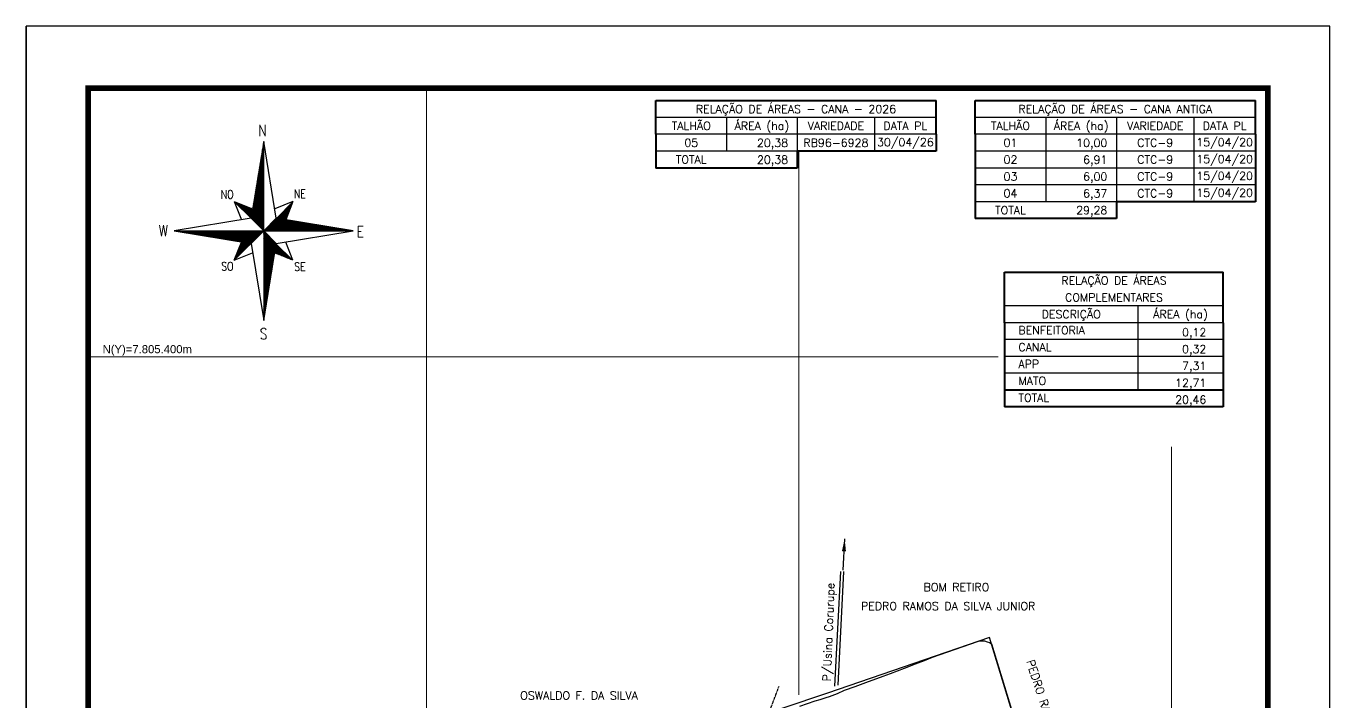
# Model space of a CAD drawing. Header units: millimetres. Extents: x 732555 to 734655, y 7802962 to 7805932.
# Drawn here: x 732555 to 734655, y 7804844 to 7805932 of the extents above; entities that cross this region are included whole.
import ezdxf
from ezdxf.enums import TextEntityAlignment as Align

# ---------------------------------------------------------------- set-up
doc = ezdxf.new("R2010")
doc.units = ezdxf.units.MM
doc.linetypes.add('ACANSTGB', pattern=[0.354331, 0.15748, -0.03937, 0.03937, -0.03937, 0.03937, -0.03937])
doc.linetypes.add('LIN0', pattern=[0])
for name, color, linetype in [('0114000267', 1, 'Continuous'), ('0114000267005', 5, 'Continuous'), ('ESTRADA', 7, 'Continuous'), ('MARGEM', 5, 'Continuous'), ('QUADRO_DE_AREAS_CANA_2026', 7, 'Continuous'), ('QUADRO_DE_AREAS_CANA_ANTIGA', 7, 'Continuous'), ('QUADRO_DE_AREAS_COMPLEMENTARES', 7, 'Continuous'), ('REDE DE LUZ', 6, 'Continuous'), ('SETA_NORTE', 3, 'Continuous'), ('TEXTO', 7, 'Continuous'), ('TEXTO CONFRONTANTES', 7, 'Continuous')]:
    doc.layers.add(name, color=color, linetype=linetype)
doc.layers.add('MALHA', color=8, linetype='Continuous', lineweight=9)
doc.layers.add('TEXTO_DIVERSOS', color=7, linetype='Continuous', lineweight=5)
doc.styles.add('ROMANS', font='romans', dxfattribs={"width": 0.75})
doc.styles.add('Simplex', font='simplex.shx')
doc.styles.get("Standard").update_dxf_attribs({"font": 'arial.ttf'})
doc.dimstyles.new('ISO-25', dxfattribs={"dimtxt": 2.5, "dimasz": 2.5, "dimexe": 1.25, "dimexo": 0.625, "dimtad": 1, "dimtxsty": 'Standard', "dimcen": 2.5, "dimadec": 0, "dimazin": 0, "dimtfac": 1, "dimtmove": 0, "dimatfit": 3, "dimfxl": 1, "dimarcsym": 0})

# ---------------------------------------------------------------- blocks, each defined once
blk = doc.blocks.new('A$C309442C0')
at = {"layer": 'SETA_NORTE', "linetype": 'Continuous'}
h = blk.add_hatch(dxfattribs=at)
h.set_pattern_fill('ANSI31', color=256, scale=0.1375, angle=-90, style=0)
h.set_pattern_definition([(315, (-215853.3434, 13873.16845), (0.3086963042, 0.3086963042), [])])
h.paths.add_polyline_path([(73.5, 97.4), (74.7, 104.9), (60, 110.8)])
h = blk.add_hatch(dxfattribs=at)
h.set_pattern_fill('ANSI31', color=256, scale=0.1375, angle=180, style=0)
h.set_pattern_definition([(225, (13869.59828, 216024.21475), (0.3086963042, -0.3086963042), [])])
h.paths.add_polyline_path([(93.8, 97.4), (101.4, 96.2), (107.3, 110.8)])
h = blk.add_hatch(dxfattribs=at)
h.set_pattern_fill('ANSI31', color=256, scale=0.1375, style=0)
h.set_pattern_definition([(45, (-13702.2971, -215849.77324), (-0.3086963042, 0.3086963042), [])])
h.paths.add_polyline_path([(73.5, 77), (65.9, 78.3), (60, 63.6)])
h = blk.add_hatch(dxfattribs=at)
h.set_pattern_fill('ANSI31', color=256, scale=0.1375, angle=90, style=0)
h.set_pattern_definition([(135, (216020.6446, -13698.72693), (-0.3086963042, -0.3086963042), [])])
h.paths.add_polyline_path([(93.8, 77), (92.6, 69.5), (107.3, 63.6)])
for p, q in [((83.4, 157.5), (83.7, 157.8)), ((83.5, 158.3), (83.7, 158.4)), ((83.6, 159), (83.7, 159.1)), ((81.3, 145.3), (83.7, 147.6)), ((81.5, 146.1), (83.7, 148.2)), ((81.6, 146.8), (83.7, 148.9)), ((81.7, 147.6), (83.7, 149.5)), ((81.8, 148.3), (83.7, 150.1)), ((82, 149.1), (83.7, 150.8)), ((82.1, 149.9), (83.7, 151.4)), ((82.2, 150.6), (83.7, 152.1)), ((82.3, 151.4), (83.7, 152.7)), ((82.5, 152.2), (83.7, 153.3)), ((82.6, 152.9), (83.7, 154)), ((82.7, 153.7), (83.7, 154.6)), ((82.9, 154.4), (83.7, 155.2)), ((83, 155.2), (83.7, 155.9)), ((83.1, 156), (83.7, 156.5)), ((83.2, 156.7), (83.7, 157.2)), ((79.2, 132.3), (83.7, 136.8)), ((79.3, 133.1), (83.7, 137.4)), ((79.5, 133.8), (83.7, 138)), ((79.6, 134.6), (83.7, 138.7)), ((79.7, 135.4), (83.7, 139.3)), ((79.8, 136.1), (83.7, 140)), ((80, 136.9), (83.7, 140.6)), ((80.1, 137.7), (83.7, 141.2)), ((80.2, 138.4), (83.7, 141.9)), ((80.3, 139.2), (83.7, 142.5)), ((80.5, 139.9), (83.7, 143.1)), ((80.6, 140.7), (83.7, 143.8)), ((80.7, 141.5), (83.7, 144.4)), ((80.8, 142.2), (83.7, 145)), ((81, 143), (83.7, 145.7)), ((81.1, 143.8), (83.7, 146.3)), ((81.2, 144.5), (83.7, 147)), ((77.2, 120.1), (83.7, 126.6)), ((77.3, 120.9), (83.7, 127.2)), ((77.4, 121.6), (83.7, 127.8)), ((77.6, 122.4), (83.7, 128.5)), ((77.7, 123.2), (83.7, 129.1)), ((77.8, 123.9), (83.7, 129.8)), ((78, 124.7), (83.7, 130.4)), ((78.1, 125.5), (83.7, 131)), ((78.2, 126.2), (83.7, 131.7)), ((78.3, 127), (83.7, 132.3)), ((78.5, 127.7), (83.7, 132.9)), ((78.6, 128.5), (83.7, 133.6)), ((78.7, 129.3), (83.7, 134.2)), ((78.8, 130), (83.7, 134.9)), ((79, 130.8), (83.7, 135.5)), ((79.1, 131.6), (83.7, 136.1)), ((75.1, 107.2), (83.7, 115.7)), ((75.2, 107.9), (83.7, 116.4)), ((75.3, 108.7), (83.7, 117)), ((75.4, 109.4), (83.7, 117.7)), ((75.6, 110.2), (83.7, 118.3)), ((75.7, 111), (83.7, 118.9)), ((75.8, 111.7), (83.7, 119.6)), ((75.9, 112.5), (83.7, 120.2)), ((76.1, 113.3), (83.7, 120.8)), ((76.2, 114), (83.7, 121.5)), ((76.3, 114.8), (83.7, 122.1)), ((76.4, 115.5), (83.7, 122.8)), ((76.6, 116.3), (83.7, 123.4)), ((76.7, 117.1), (83.7, 124)), ((76.8, 117.8), (83.7, 124.7)), ((76.9, 118.6), (83.7, 125.3)), ((77.1, 119.4), (83.7, 125.9)), ((60, 110.8), (74.7, 104.9)), ((60, 110.8), (65.9, 96.2)), ((73.5, 97.3), (83.7, 107.5)), ((73.6, 98), (83.7, 108.1)), ((73.7, 98.8), (83.7, 108.7)), ((73.8, 99.5), (83.7, 109.4)), ((73.8, 97), (83.7, 106.8)), ((73.9, 100.3), (83.7, 110)), ((74.1, 101.1), (83.7, 110.6)), ((74.2, 101.8), (83.7, 111.3)), ((74.2, 96.7), (83.7, 106.2)), ((74.3, 102.6), (83.7, 111.9)), ((74.4, 103.3), (83.7, 112.6)), ((74.5, 96.4), (83.7, 105.6)), ((74.6, 104.1), (83.7, 113.2)), ((74.7, 104.9), (83.7, 113.8)), ((74.8, 105.6), (83.7, 114.5)), ((74.9, 106.4), (83.7, 115.1)), ((107.3, 110.8), (92.6, 104.9)), ((107.3, 110.8), (101.4, 96.2)), ((74.8, 96.1), (83.7, 104.9)), ((75.1, 95.7), (83.7, 104.3)), ((75.4, 95.4), (83.7, 103.6)), ((75.8, 95.1), (83.7, 103)), ((76.1, 94.8), (83.7, 102.4)), ((76.4, 94.5), (83.7, 101.7)), ((76.7, 94.2), (83.7, 101.1)), ((77, 93.8), (83.7, 100.5)), ((77.4, 93.5), (83.7, 99.8)), ((77.7, 93.2), (83.7, 99.2)), ((78, 92.9), (83.7, 98.5)), ((78.3, 92.6), (83.7, 97.9)), ((78.6, 92.2), (83.7, 97.3)), ((78.9, 91.9), (83.7, 96.6)), ((79.3, 91.6), (83.7, 96)), ((79.6, 91.3), (83.7, 95.4)), ((79.9, 91), (83.7, 94.7)), ((83.8, 87.2), (94, 97.4)), ((84.4, 87.2), (94.5, 97.3)), ((85.1, 87.2), (95.1, 97.2)), ((85.7, 87.2), (95.6, 97.1)), ((86.3, 87.2), (96.2, 97)), ((87, 87.2), (96.7, 96.9)), ((87.6, 87.2), (97.2, 96.9)), ((88.3, 87.2), (97.8, 96.8)), ((88.9, 87.2), (98.3, 96.7)), ((89.5, 87.2), (98.9, 96.6)), ((90.2, 87.2), (99.4, 96.5)), ((90.8, 87.2), (100, 96.4)), ((91.4, 87.2), (100.5, 96.3)), ((92.1, 87.2), (101.1, 96.2)), ((92.7, 87.2), (101.6, 96.1)), ((93.4, 87.2), (102.2, 96)), ((94, 87.2), (102.7, 96)), ((94.6, 87.2), (103.3, 95.9)), ((95.3, 87.2), (103.8, 95.8)), ((95.9, 87.2), (104.4, 95.7)), ((96.5, 87.2), (104.9, 95.6)), ((97.2, 87.2), (105.5, 95.5)), ((97.8, 87.2), (106, 95.4)), ((98.4, 87.2), (106.5, 95.3)), ((99.1, 87.2), (107.1, 95.2)), ((99.7, 87.2), (107.6, 95.1)), ((100.4, 87.2), (108.2, 95.1)), ((101, 87.2), (108.7, 95)), ((101.6, 87.2), (109.3, 94.9)), ((102.3, 87.2), (109.8, 94.8)), ((102.9, 87.2), (110.4, 94.7)), ((103.5, 87.2), (110.9, 94.6)), ((104.2, 87.2), (111.5, 94.5)), ((11.8, 87.2), (11.8, 87.2)), ((12.3, 87.1), (12.4, 87.2)), ((12.9, 87), (13.1, 87.2)), ((13.4, 86.9), (13.7, 87.2)), ((14, 86.8), (14.4, 87.2)), ((14.5, 86.7), (15, 87.2)), ((15.1, 86.6), (15.6, 87.2)), ((15.6, 86.6), (16.3, 87.2)), ((16.2, 86.5), (16.9, 87.2)), ((16.7, 86.4), (17.5, 87.2)), ((17.2, 86.3), (18.2, 87.2)), ((17.8, 86.2), (18.8, 87.2)), ((18.3, 86.1), (19.5, 87.2)), ((18.9, 86), (20.1, 87.2)), ((19.4, 85.9), (20.7, 87.2)), ((20, 85.8), (21.4, 87.2)), ((20.5, 85.7), (22, 87.2)), ((21.1, 85.7), (22.6, 87.2)), ((21.6, 85.6), (23.3, 87.2)), ((22.2, 85.5), (23.9, 87.2)), ((22.7, 85.4), (24.6, 87.2)), ((23.3, 85.3), (25.2, 87.2)), ((23.8, 85.2), (25.8, 87.2)), ((24.4, 85.1), (26.5, 87.2)), ((24.9, 85), (27.1, 87.2)), ((25.5, 84.9), (27.7, 87.2)), ((26, 84.8), (28.4, 87.2)), ((26.5, 84.8), (29, 87.2)), ((27.1, 84.7), (29.6, 87.2)), ((27.6, 84.6), (30.3, 87.2)), ((28.2, 84.5), (30.9, 87.2)), ((28.7, 84.4), (31.6, 87.2)), ((29.3, 84.3), (32.2, 87.2)), ((29.8, 84.2), (32.8, 87.2)), ((30.4, 84.1), (33.5, 87.2)), ((30.9, 84), (34.1, 87.2)), ((31.5, 83.9), (34.7, 87.2)), ((32, 83.9), (35.4, 87.2)), ((32.6, 83.8), (36, 87.2)), ((33.1, 83.7), (36.7, 87.2)), ((33.7, 83.6), (37.3, 87.2)), ((34.2, 83.5), (37.9, 87.2)), ((34.7, 83.4), (38.6, 87.2)), ((35.3, 83.3), (39.2, 87.2)), ((35.8, 83.2), (39.8, 87.2)), ((36.4, 83.1), (40.5, 87.2)), ((36.9, 83), (41.1, 87.2)), ((37.5, 83), (41.8, 87.2)), ((38, 82.9), (42.4, 87.2)), ((38.6, 82.8), (43, 87.2)), ((39.1, 82.7), (43.7, 87.2)), ((39.7, 82.6), (44.3, 87.2)), ((40.2, 82.5), (44.9, 87.2)), ((40.8, 82.4), (45.6, 87.2)), ((41.3, 82.3), (46.2, 87.2)), ((41.9, 82.2), (46.8, 87.2)), ((42.4, 82.1), (47.5, 87.2)), ((43, 82.1), (48.1, 87.2)), ((43.5, 82), (48.8, 87.2)), ((44, 81.9), (49.4, 87.2)), ((44.6, 81.8), (50, 87.2)), ((45.1, 81.7), (50.7, 87.2)), ((45.7, 81.6), (51.3, 87.2)), ((46.2, 81.5), (51.9, 87.2)), ((46.8, 81.4), (52.6, 87.2)), ((47.3, 81.3), (53.2, 87.2)), ((47.9, 81.2), (53.9, 87.2)), ((48.4, 81.2), (54.5, 87.2)), ((49, 81.1), (55.1, 87.2)), ((49.5, 81), (55.8, 87.2)), ((50.1, 80.9), (56.4, 87.2)), ((50.6, 80.8), (57, 87.2)), ((51.2, 80.7), (57.7, 87.2)), ((51.7, 80.6), (58.3, 87.2)), ((52.3, 80.5), (59, 87.2)), ((52.8, 80.4), (59.6, 87.2)), ((53.3, 80.3), (60.2, 87.2)), ((53.9, 80.3), (60.9, 87.2)), ((54.4, 80.2), (61.5, 87.2)), ((55, 80.1), (62.1, 87.2)), ((55.5, 80), (62.8, 87.2)), ((56.1, 79.9), (63.4, 87.2)), ((56.6, 79.8), (64, 87.2)), ((57.2, 79.7), (64.7, 87.2)), ((57.7, 79.6), (65.3, 87.2)), ((58.3, 79.5), (66, 87.2)), ((58.8, 79.4), (66.6, 87.2)), ((59.4, 79.4), (67.2, 87.2)), ((59.9, 79.3), (67.9, 87.2)), ((83.7, 87.2), (60, 63.6)), ((60.5, 79.2), (68.5, 87.2)), ((61, 79.1), (69.1, 87.2)), ((61.5, 79), (69.8, 87.2)), ((62.1, 78.9), (70.4, 87.2)), ((62.6, 78.8), (71.1, 87.2)), ((63.2, 78.7), (71.7, 87.2)), ((63.7, 78.6), (72.3, 87.2)), ((64.3, 78.5), (73, 87.2)), ((64.8, 78.4), (73.6, 87.2)), ((65.4, 78.4), (74.2, 87.2)), ((65.9, 78.3), (74.9, 87.2)), ((66.5, 78.2), (75.5, 87.2)), ((67, 78.1), (76.2, 87.2)), ((67.6, 78), (76.8, 87.2)), ((68.1, 77.9), (77.4, 87.2)), ((68.7, 77.8), (78.1, 87.2)), ((69.2, 77.7), (78.7, 87.2)), ((69.8, 77.6), (79.3, 87.2)), ((70.3, 77.5), (80, 87.2)), ((70.8, 77.5), (80.6, 87.2)), ((71.4, 77.4), (81.2, 87.2)), ((71.9, 77.3), (81.9, 87.2)), ((72.5, 77.2), (82.5, 87.2)), ((73, 77.1), (83.2, 87.2)), ((80.2, 90.7), (83.7, 94.1)), ((80.5, 90.3), (83.7, 93.4)), ((80.9, 90), (83.7, 92.8)), ((81.2, 89.7), (83.7, 92.2)), ((81.5, 89.4), (83.7, 91.5)), ((81.8, 89.1), (83.7, 90.9)), ((82.1, 88.7), (83.7, 90.3)), ((82.4, 88.4), (83.7, 89.6)), ((82.8, 88.1), (83.7, 89)), ((83.1, 87.8), (83.7, 88.4)), ((83.4, 87.5), (83.7, 87.7)), ((83.7, 87.1), (83.7, 87.1)), ((83.7, 86.4), (84, 86.8)), ((83.7, 85.8), (84.4, 86.5)), ((83.7, 85.2), (84.7, 86.2)), ((83.7, 84.5), (85, 85.9)), ((83.7, 83.9), (85.3, 85.6)), ((83.7, 83.3), (85.6, 85.2)), ((83.7, 82.6), (86, 84.9)), ((83.7, 82), (86.3, 84.6)), ((83.7, 81.3), (86.6, 84.3)), ((104.8, 87.2), (112, 94.4)), ((105.5, 87.2), (112.6, 94.3)), ((106.1, 87.2), (113.1, 94.2)), ((106.7, 87.2), (113.7, 94.1)), ((107.4, 87.2), (114.2, 94.1)), ((108, 87.2), (114.8, 94)), ((108.6, 87.2), (115.3, 93.9)), ((109.3, 87.2), (115.8, 93.8)), ((109.9, 87.2), (116.4, 93.7)), ((110.6, 87.2), (116.9, 93.6)), ((111.2, 87.2), (117.5, 93.5)), ((111.8, 87.2), (118, 93.4)), ((112.5, 87.2), (118.6, 93.3)), ((113.1, 87.2), (119.1, 93.2)), ((113.7, 87.2), (119.7, 93.2)), ((114.4, 87.2), (120.2, 93.1)), ((115, 87.2), (120.8, 93)), ((115.6, 87.2), (121.3, 92.9)), ((116.3, 87.2), (121.9, 92.8)), ((116.9, 87.2), (122.4, 92.7)), ((117.6, 87.2), (123, 92.6)), ((118.2, 87.2), (123.5, 92.5)), ((118.8, 87.2), (124, 92.4)), ((119.5, 87.2), (124.6, 92.3)), ((120.1, 87.2), (125.1, 92.3)), ((120.7, 87.2), (125.7, 92.2)), ((121.4, 87.2), (126.2, 92.1)), ((122, 87.2), (126.8, 92)), ((122.7, 87.2), (127.3, 91.9)), ((123.3, 87.2), (127.9, 91.8)), ((123.9, 87.2), (128.4, 91.7)), ((124.6, 87.2), (129, 91.6)), ((125.2, 87.2), (129.5, 91.5)), ((125.8, 87.2), (130.1, 91.4)), ((126.5, 87.2), (130.6, 91.4)), ((127.1, 87.2), (131.2, 91.3)), ((127.8, 87.2), (131.7, 91.2)), ((128.4, 87.2), (132.3, 91.1)), ((129, 87.2), (132.8, 91)), ((129.7, 87.2), (133.3, 90.9)), ((130.3, 87.2), (133.9, 90.8)), ((130.9, 87.2), (134.4, 90.7)), ((131.6, 87.2), (135, 90.6)), ((132.2, 87.2), (135.5, 90.5)), ((132.8, 87.2), (136.1, 90.5)), ((133.5, 87.2), (136.6, 90.4)), ((134.1, 87.2), (137.2, 90.3)), ((134.8, 87.2), (137.7, 90.2)), ((135.4, 87.2), (138.3, 90.1)), ((136, 87.2), (138.8, 90)), ((136.7, 87.2), (139.4, 89.9)), ((137.3, 87.2), (139.9, 89.8)), ((137.9, 87.2), (140.5, 89.7)), ((138.6, 87.2), (141, 89.6)), ((139.2, 87.2), (141.6, 89.6)), ((139.9, 87.2), (142.1, 89.5)), ((140.5, 87.2), (142.6, 89.4)), ((141.1, 87.2), (143.2, 89.3)), ((141.8, 87.2), (143.7, 89.2)), ((142.4, 87.2), (144.3, 89.1)), ((143, 87.2), (144.8, 89)), ((143.7, 87.2), (145.4, 88.9)), ((144.3, 87.2), (145.9, 88.8)), ((144.9, 87.2), (146.5, 88.7)), ((145.6, 87.2), (147, 88.7)), ((146.2, 87.2), (147.6, 88.6)), ((146.9, 87.2), (148.1, 88.5)), ((147.5, 87.2), (148.7, 88.4)), ((148.1, 87.2), (149.2, 88.3)), ((148.8, 87.2), (149.8, 88.2)), ((149.4, 87.2), (150.3, 88.1)), ((150, 87.2), (150.8, 88)), ((150.7, 87.2), (151.4, 87.9)), ((151.3, 87.2), (151.9, 87.8)), ((152, 87.2), (152.5, 87.8)), ((152.6, 87.2), (153, 87.7)), ((153.2, 87.2), (153.6, 87.6)), ((153.9, 87.2), (154.1, 87.5)), ((154.5, 87.2), (154.7, 87.4)), ((155.1, 87.2), (155.2, 87.3)), ((60, 63.6), (65.9, 78.3)), ((83.7, 80.7), (86.9, 84)), ((83.7, 80.1), (87.2, 83.6)), ((83.7, 79.4), (87.5, 83.3)), ((83.7, 78.8), (87.9, 83)), ((83.7, 78.2), (88.2, 82.7)), ((83.7, 77.5), (88.5, 82.4)), ((83.7, 76.9), (88.8, 82.1)), ((83.7, 76.2), (89.1, 81.7)), ((83.7, 75.6), (89.5, 81.4)), ((83.7, 75), (89.8, 81.1)), ((83.7, 74.3), (90.1, 80.8)), ((83.7, 73.7), (90.4, 80.5)), ((83.7, 73.1), (90.7, 80.1)), ((83.7, 72.4), (91, 79.8)), ((83.7, 71.8), (91.4, 79.5)), ((83.7, 71.2), (91.7, 79.2)), ((83.7, 70.5), (92, 78.9)), ((83.7, 69.9), (92.3, 78.5)), ((83.7, 69.2), (92.6, 78.2)), ((83.7, 68.6), (93, 77.9)), ((83.7, 68), (93.3, 77.6)), ((83.7, 67.3), (93.6, 77.3)), ((83.7, 66.7), (93.8, 76.9)), ((83.7, 66.1), (93.7, 76.1)), ((83.7, 65.4), (93.6, 75.3)), ((83.7, 64.8), (93.4, 74.6)), ((83.7, 64.1), (93.3, 73.8)), ((107.3, 63.6), (101.4, 78.3)), ((60, 63.6), (74.7, 69.5)), ((83.7, 63.5), (93.2, 73)), ((83.7, 62.9), (93.1, 72.3)), ((83.7, 62.2), (92.9, 71.5)), ((83.7, 61.6), (92.8, 70.8)), ((83.7, 61), (92.7, 70)), ((83.7, 60.3), (92.6, 69.2)), ((83.7, 59.7), (92.4, 68.5)), ((83.7, 59), (92.3, 67.7)), ((83.7, 58.4), (92.2, 66.9)), ((83.7, 57.8), (92.1, 66.2)), ((83.7, 57.1), (91.9, 65.4)), ((83.7, 56.5), (91.8, 64.7)), ((83.7, 55.9), (91.7, 63.9)), ((83.7, 55.2), (91.6, 63.1)), ((107.3, 63.6), (92.6, 69.5)), ((83.7, 54.6), (91.4, 62.4)), ((83.7, 54), (91.3, 61.6)), ((83.7, 53.3), (91.2, 60.8)), ((83.7, 52.7), (91.1, 60.1)), ((83.7, 52), (90.9, 59.3)), ((83.7, 51.4), (90.8, 58.6)), ((83.7, 50.8), (90.7, 57.8)), ((83.7, 50.1), (90.5, 57)), ((83.7, 49.5), (90.4, 56.3)), ((83.7, 48.9), (90.3, 55.5)), ((83.7, 48.2), (90.2, 54.7)), ((83.7, 47.6), (90, 54)), ((83.7, 46.9), (89.9, 53.2)), ((83.7, 46.3), (89.8, 52.5)), ((83.7, 45.7), (89.7, 51.7)), ((83.7, 45), (89.5, 50.9)), ((83.7, 44.4), (89.4, 50.2)), ((83.7, 43.8), (89.3, 49.4)), ((83.7, 43.1), (89.2, 48.6)), ((83.7, 42.5), (89, 47.9)), ((83.7, 41.8), (88.9, 47.1)), ((83.7, 41.2), (88.8, 46.3)), ((83.7, 40.6), (88.7, 45.6)), ((83.7, 39.9), (88.5, 44.8)), ((83.7, 39.3), (88.4, 44.1)), ((83.7, 38.7), (88.3, 43.3)), ((83.7, 38), (88.2, 42.5)), ((83.7, 37.4), (88, 41.8)), ((83.7, 36.8), (87.9, 41)), ((83.7, 36.1), (87.8, 40.2)), ((83.7, 35.5), (87.7, 39.5)), ((83.7, 34.8), (87.5, 38.7)), ((83.7, 34.2), (87.4, 38)), ((83.7, 33.6), (87.3, 37.2)), ((83.7, 32.9), (87.2, 36.4)), ((83.7, 32.3), (87, 35.7)), ((83.7, 31.7), (86.9, 34.9)), ((83.7, 31), (86.8, 34.1)), ((83.7, 30.4), (86.7, 33.4)), ((83.7, 29.7), (86.5, 32.6)), ((83.7, 29.1), (86.4, 31.9)), ((83.7, 28.5), (86.3, 31.1)), ((83.7, 27.8), (86.2, 30.3)), ((83.7, 27.2), (86, 29.6)), ((83.7, 26.6), (85.9, 28.8)), ((83.7, 25.9), (85.8, 28)), ((83.7, 25.3), (85.6, 27.3)), ((83.7, 24.6), (85.5, 26.5)), ((83.7, 24), (85.4, 25.8)), ((83.7, 23.4), (85.3, 25)), ((83.7, 22.7), (85.1, 24.2)), ((83.7, 22.1), (85, 23.5)), ((83.7, 21.5), (84.9, 22.7)), ((83.7, 20.8), (84.8, 21.9)), ((83.7, 20.2), (84.6, 21.2)), ((83.7, 19.6), (84.5, 20.4)), ((83.7, 18.9), (84.4, 19.7)), ((83.7, 18.3), (84.3, 18.9)), ((83.7, 17.6), (84.1, 18.1)), ((83.7, 17), (84, 17.4)), ((83.7, 16.4), (83.9, 16.6)), ((83.7, 15.7), (83.8, 15.8))]:
    blk.add_line(p, q, dxfattribs=at)
blk.add_lwpolyline([(93.8, 77), (155.7, 87.2), (93.8, 97.4), (83.7, 159.3), (73.5, 97.4), (11.6, 87.2), (73.5, 77), (83.7, 15.1)], close=True, dxfattribs=at)
for points in [[(83.7, 87.2), (83.7, 159.3)], [(83.7, 87.2), (73.5, 97.4)], [(83.7, 87.2), (93.8, 97.4)], [(11.6, 87.2), (155.7, 87.2)], [(83.7, 87.2), (73.5, 77)], [(83.7, 87.2), (93.8, 77)], [(83.7, 87.2), (83.7, 15.1)]]:
    blk.add_lwpolyline(points, dxfattribs=at)
at = {"layer": 'SETA_NORTE', "color": 7, "lineweight": 30, "style": 'ROMANS', "width": 0.8}
for s, height, p in [('N ', 8.94, (79.5, 163.6)), ('NO', 6.88, (49.1, 113.2)), ('NE', 6.87, (108, 113.7)), ('W', 8.94, (-0.7, 82.9)), ('E', 8.94, (158.6, 82.1)), ('SO', 6.88, (49.5, 55.3)), ('SE', 6.87, (108.3, 55)), ('S', 8.94, (80.6, 0))]:
    blk.add_text(s, height=height, dxfattribs=at).set_placement(p)

msp = doc.modelspace()

# ---------------------------------------------------------------- linework, layer by layer
at = {"layer": '0114000267'}
msp.add_lwpolyline([(734247.6, 7804486.5), (734107, 7804948), (733846, 7804858.2), (733632, 7804786.4)], dxfattribs=at)
at = {"layer": '0114000267005'}
msp.add_lwpolyline([(733801.7, 7804837.5), (733826, 7804845.8), (733834.4, 7804848.4), (733843.9, 7804851.3), (733849.2, 7804852.8), (733862.2, 7804857.9), (733873.6, 7804863.1), (733890.8, 7804869), (733907.9, 7804875.5), (733935.9, 7804885.7), (733947.3, 7804890.2), (733970.2, 7804898.8), (733987.6, 7804905.4), (734002.2, 7804911.2), (734015.1, 7804916.4), (734089.4, 7804942), (734093.6, 7804942.7), (734099.2, 7804942.6), (734103.4, 7804941.2), (734107.1, 7804939.9), (734110.2, 7804937.7), (734246.5, 7804490.2)], dxfattribs=at)
at = {"layer": 'ESTRADA', "linetype": 'Continuous', "elevation": 504.7}
for points in [[(733857.9, 7804869.6), (733867.8, 7805054.1)], [(733863.1, 7804871), (733872.6, 7805054)]]:
    msp.add_lwpolyline(points, dxfattribs=at)
at = {"layer": 'MALHA', "linetype": 'Continuous'}
for p, q in [((733200, 7804634.4), (733200, 7805832.4)), ((733800, 7804855.5), (733800, 7805730.9)), ((732655.3, 7805400), (734120.7, 7805400)), ((734400, 7803296.8), (734400, 7805255.1))]:
    msp.add_line(p, q, dxfattribs=at)
at = {"layer": 'MARGEM', "color": 174, "linetype": 'LIN0'}
msp.add_line((732555.3, 7802962.4), (732555.3, 7805932.4), dxfattribs=at)
at = {"layer": 'MARGEM', "color": 174, "linetype": 'LIN0', "flags": 128}
msp.add_lwpolyline([(734655.3, 7802962.4), (734655.3, 7805932.4), (732555.3, 7805932.4), (732555.3, 7802962.4)], close=True, dxfattribs=at)
at = {"layer": 'MARGEM', "color": 174, "linetype": 'LIN0', "const_width": 9.09, "flags": 128}
msp.add_lwpolyline([(734555.3, 7803296.8), (734555.3, 7805832.4), (732655.3, 7805832.4), (732655.3, 7803296.8)], close=True, dxfattribs=at)
at = {"layer": 'QUADRO_DE_AREAS_CANA_2026', "color": 174, "linetype": 'ByBlock', "lineweight": 40}
for p, q in [((733569.7, 7805758.1), (733569.7, 7805812.4)), ((733569.7, 7805812.4), (734021, 7805812.4)), ((734021, 7805758.1), (734021, 7805812.4)), ((733569.7, 7805758.1), (733569.7, 7805730.9)), ((734021, 7805758.1), (734021, 7805730.9)), ((733569.7, 7805730.9), (733569.7, 7805703.8)), ((733797.4, 7805730.9), (733797.4, 7805703.8)), ((734021, 7805730.9), (733797.4, 7805730.9)), ((733797.4, 7805703.8), (733569.7, 7805703.8))]:
    msp.add_line(p, q, dxfattribs=at)
at = {"layer": 'QUADRO_DE_AREAS_CANA_2026', "linetype": 'Continuous'}
for p, q in [((734021, 7805785.2), (733569.7, 7805785.2)), ((733683.5, 7805785.2), (733683.5, 7805730.9)), ((733797.4, 7805785.2), (733797.4, 7805730.9)), ((733921.9, 7805785.2), (733921.9, 7805730.9)), ((734021, 7805758.1), (733569.7, 7805758.1)), ((733797.4, 7805730.9), (733569.7, 7805730.9))]:
    msp.add_line(p, q, dxfattribs=at)
at = {"layer": 'QUADRO_DE_AREAS_CANA_ANTIGA', "color": 174, "linetype": 'ByBlock', "lineweight": 40}
for p, q in [((734083.9, 7805758.1), (734083.9, 7805812.4)), ((734083.9, 7805812.4), (734535.3, 7805812.4)), ((734535.3, 7805758.1), (734535.3, 7805812.4)), ((734083.9, 7805758.1), (734083.9, 7805649.5)), ((734535.3, 7805758.1), (734535.3, 7805649.5)), ((734083.9, 7805649.5), (734083.9, 7805622.4)), ((734311.6, 7805649.5), (734311.6, 7805622.4)), ((734535.3, 7805649.5), (734311.6, 7805649.5)), ((734311.6, 7805622.4), (734083.9, 7805622.4))]:
    msp.add_line(p, q, dxfattribs=at)
at = {"layer": 'QUADRO_DE_AREAS_CANA_ANTIGA', "linetype": 'Continuous'}
for p, q in [((734535.3, 7805785.2), (734083.9, 7805785.2)), ((734197.8, 7805785.2), (734197.8, 7805649.5)), ((734311.6, 7805785.2), (734311.6, 7805649.5)), ((734436.2, 7805785.2), (734436.2, 7805649.5)), ((734535.3, 7805758.1), (734083.9, 7805758.1)), ((734535.3, 7805730.9), (734083.9, 7805730.9)), ((734535.3, 7805703.8), (734083.9, 7805703.8)), ((734535.3, 7805676.7), (734083.9, 7805676.7)), ((734311.6, 7805649.5), (734083.9, 7805649.5))]:
    msp.add_line(p, q, dxfattribs=at)
at = {"layer": 'QUADRO_DE_AREAS_COMPLEMENTARES', "color": 174, "linetype": 'ByBlock', "lineweight": 40}
for p, q in [((734131.4, 7805454.8), (734131.4, 7805536.2)), ((734131.4, 7805536.2), (734483.6, 7805536.2)), ((734483.6, 7805454.8), (734483.6, 7805536.2)), ((734131.4, 7805454.8), (734131.4, 7805346.3)), ((734483.6, 7805454.8), (734483.6, 7805346.3)), ((734483.6, 7805346.3), (734131.4, 7805346.3)), ((734131.4, 7805346.3), (734131.4, 7805319.1)), ((734483.6, 7805346.3), (734483.6, 7805319.1)), ((734483.6, 7805319.1), (734131.4, 7805319.1))]:
    msp.add_line(p, q, dxfattribs=at)
at = {"layer": 'QUADRO_DE_AREAS_COMPLEMENTARES', "linetype": 'Continuous'}
for p, q in [((734483.6, 7805482), (734131.4, 7805482)), ((734345.8, 7805482), (734345.8, 7805454.8)), ((734483.6, 7805454.8), (734131.4, 7805454.8)), ((734483.6, 7805454.8), (734131.4, 7805454.8)), ((734345.8, 7805454.8), (734345.8, 7805346.3)), ((734483.6, 7805427.7), (734131.4, 7805427.7)), ((734483.6, 7805400.5), (734131.4, 7805400.5)), ((734483.6, 7805373.4), (734131.4, 7805373.4))]:
    msp.add_line(p, q, dxfattribs=at)
at = {"layer": 'REDE DE LUZ', "linetype": 'ACANSTGB', "ltscale": 6, "elevation": 503.2}
msp.add_lwpolyline([(733616.5, 7804558.6), (733727.9, 7804763.4), (733768.1, 7804869.5)], dxfattribs=at)

# ---------------------------------------------------------------- block references
at = {"layer": 'SETA_NORTE', "linetype": 'ByBlock', "xscale": 2, "yscale": 2, "zscale": 2}
msp.add_blockref('A$C309442C0', (732770.6, 7805428.1), dxfattribs=at)

# ---------------------------------------------------------------- texts
at = {"layer": 'MALHA'}
msp.add_text('N(Y)=7.805.400m', height=13, dxfattribs=at).set_placement((732822.4, 7805412.2), align=Align.MIDDLE_RIGHT)
at = {"layer": 'QUADRO_DE_AREAS_CANA_2026', "linetype": 'Continuous', "style": 'Simplex'}
for s, p in [('RELAÇÃO DE ÁREAS - CANA - 2026', (733795.3, 7805798.8)), ('TALHÃO', (733626.6, 7805771.7)), ('ÁREA (ha)', (733740.4, 7805771.7)), ('VARIEDADE', (733859.6, 7805771.7)), ('DATA PL', (733971.5, 7805771.7)), ('05', (733626.6, 7805744.5)), ('RB96-6928', (733859.6, 7805744.5)), ('30/04/26', (733971.5, 7805745.4)), ('TOTAL', (733626.6, 7805717.4))]:
    msp.add_text(s, height=13, dxfattribs=at).set_placement(p, align=Align.MIDDLE_CENTER)
for p in [(733782.6, 7805737.9), (733782.6, 7805710.8)]:
    msp.add_text('20,38', height=13, dxfattribs=at).set_placement(p, align=Align.RIGHT)
at = {"layer": 'QUADRO_DE_AREAS_CANA_ANTIGA', "linetype": 'Continuous', "style": 'Simplex'}
for s, p in [('RELAÇÃO DE ÁREAS - CANA ANTIGA', (734309.6, 7805798.8)), ('TALHÃO', (734140.8, 7805771.7)), ('ÁREA (ha)', (734254.7, 7805771.7)), ('VARIEDADE', (734373.9, 7805771.7)), ('DATA PL', (734485.7, 7805771.7)), ('01', (734140.8, 7805744.5)), ('CTC-9', (734373.9, 7805744.5)), ('15/04/20', (734485.7, 7805745.4)), ('02', (734140.8, 7805717.4)), ('CTC-9', (734373.9, 7805717.4)), ('15/04/20', (734485.7, 7805718.3)), ('15/04/20', (734485.7, 7805691.1)), ('03', (734140.8, 7805690.2)), ('CTC-9', (734373.9, 7805690.2)), ('04', (734140.8, 7805663.1)), ('CTC-9', (734373.9, 7805663.1)), ('15/04/20', (734485.7, 7805664)), ('TOTAL', (734140.8, 7805635.9))]:
    msp.add_text(s, height=13, dxfattribs=at).set_placement(p, align=Align.MIDDLE_CENTER)
for s, p in [('10,00', (734296.8, 7805737.9)), ('6,91', (734296.8, 7805710.8)), ('6,00', (734296.8, 7805683.7)), ('6,37', (734296.8, 7805656.5)), ('29,28', (734296.8, 7805629.4))]:
    msp.add_text(s, height=13, dxfattribs=at).set_placement(p, align=Align.RIGHT)
at = {"layer": 'QUADRO_DE_AREAS_COMPLEMENTARES', "linetype": 'Continuous', "style": 'Simplex'}
for s, p in [('RELAÇÃO DE ÁREAS', (734307.5, 7805522.7)), ('COMPLEMENTARES', (734307.5, 7805495.5)), ('DESCRIÇÃO', (734238.6, 7805468.4)), ('ÁREA (ha)', (734414.7, 7805468.4))]:
    msp.add_text(s, height=13, dxfattribs=at).set_placement(p, align=Align.MIDDLE_CENTER)
for s, p in [('BENFEITORIA', (734153.6, 7805442.6)), ('CANAL ', (734153.6, 7805415.5)), ('APP', (734153.6, 7805388.3)), ('MATO', (734153.6, 7805361.2)), ('TOTAL', (734153.6, 7805334))]:
    msp.add_text(s, height=13, dxfattribs=at).set_placement(p, align=Align.MIDDLE_LEFT)
for s, p in [('0,12', (734456.2, 7805432.9)), ('0,32', (734456.2, 7805405.8)), ('7,31', (734456.2, 7805378.7)), ('12,71', (734456.2, 7805351.5)), ('20,46', (734456.2, 7805324.4))]:
    msp.add_text(s, height=13, dxfattribs=at).set_placement(p, align=Align.RIGHT)
at = {"layer": 'TEXTO CONFRONTANTES', "linetype": 'Continuous', "style": 'Simplex'}
for s, p in [('BOM RETIRO', (734000.8, 7805022.5)), ('PEDRO RAMOS DA SILVA JUNIOR', (733900, 7804992.1)), ('OSWALDO F. DA SILVA', (733351.2, 7804848.1))]:
    msp.add_text(s, height=13, dxfattribs=at).set_placement(p)
msp.add_text('PEDRO RAMOS DA SILVA JUNIOR', height=13, rotation=287.7648, dxfattribs=at).set_placement((734166.3, 7804909.8))
at = {"layer": 'TEXTO_DIVERSOS', "linetype": 'Continuous', "style": 'Simplex'}
msp.add_text('P/Usina Corurupe', height=13, rotation=447.7766, dxfattribs=at).set_placement((733851.1, 7804877.1))

# ---------------------------------------------------------------- leaders
at = {"layer": 'TEXTO'}
msp.add_leader([(733873.7, 7805106.8), (733870.9, 7805056.5)], dimstyle='ISO-25', override={"dimasz": 20, "dimzin": 0}, dxfattribs=at)

doc.saveas('drawing.dxf')
